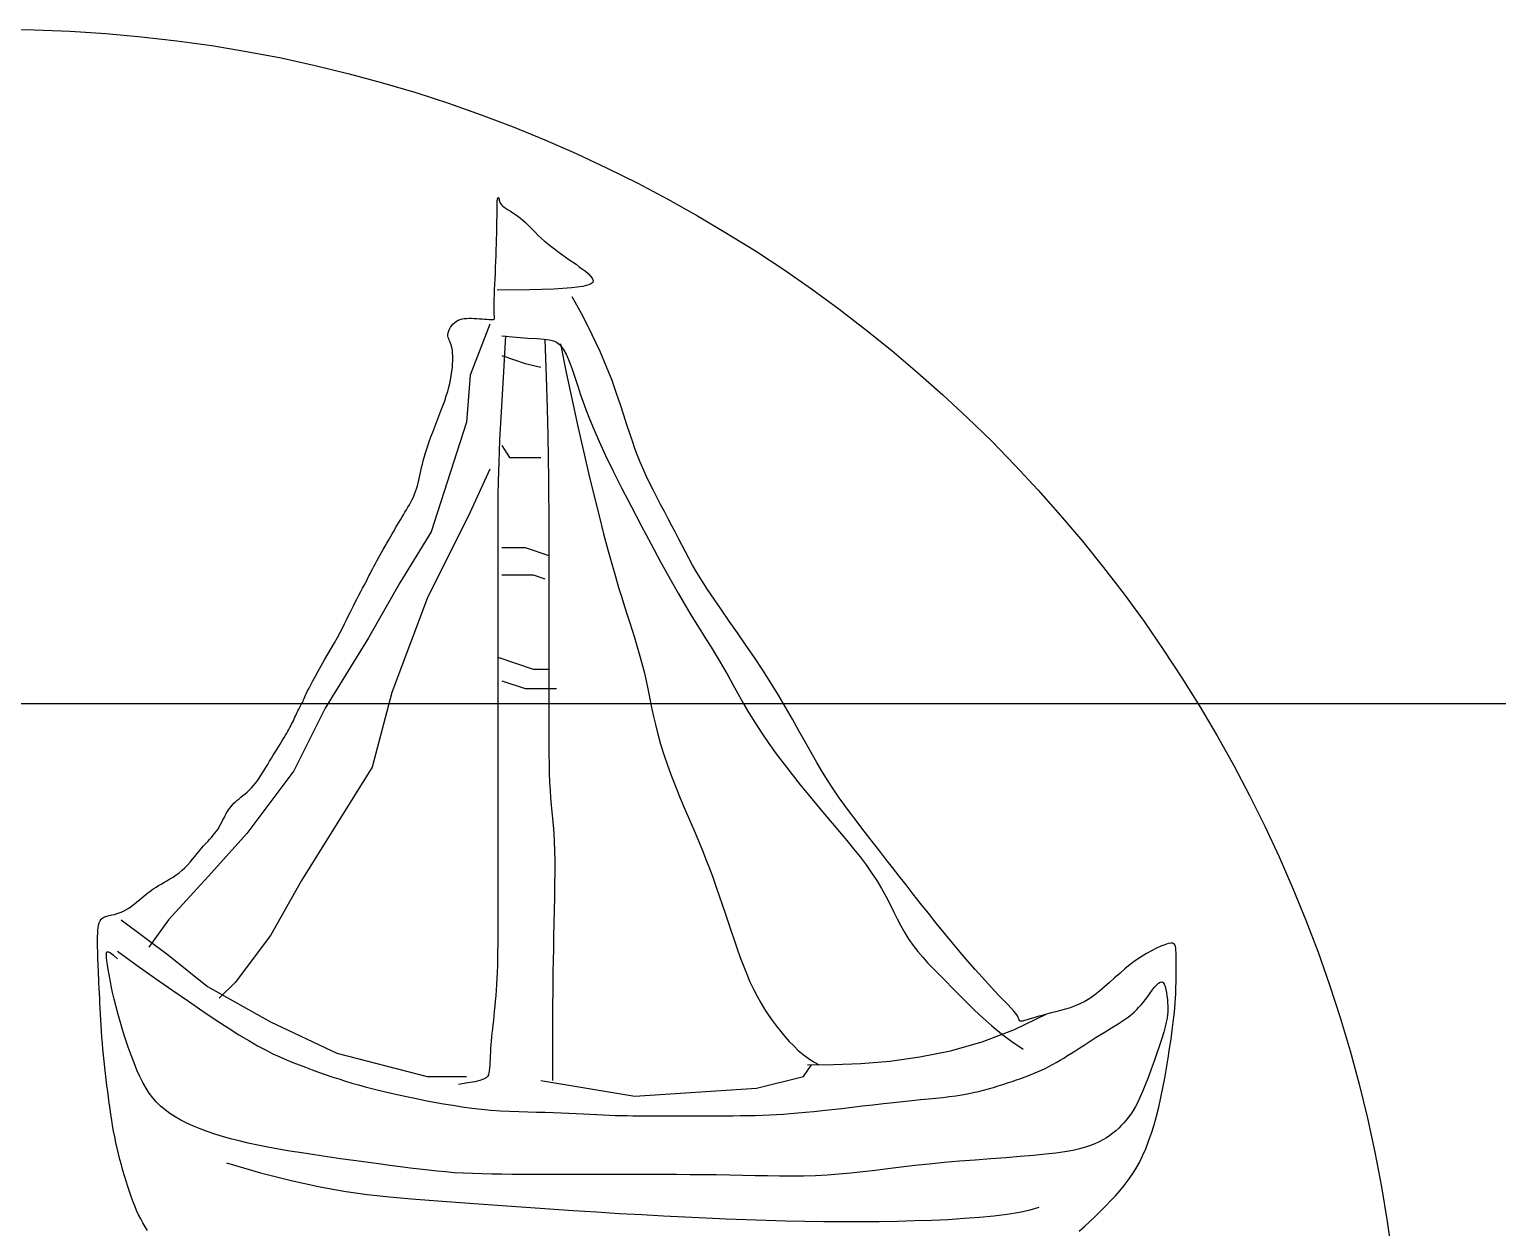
# Model space of a CAD drawing. Extents: x 537 to 6825, y 5093 to 9063.
# Drawn here: x 1852.5 to 1988.9, y 7580.1 to 7691.3 of the extents above; entities that cross this region are included whole.
import ezdxf

# ---------------------------------------------------------------- set-up
doc = ezdxf.new("R2010")
doc.units = 0
doc.header["$LTSCALE"] = 100
doc.header["$MEASUREMENT"] = 0
for name, color, linetype in [('3', 3, 'CONTINUOUS'), ('7', 7, 'CONTINUOUS'), ('TEXT', 3, 'CONTINUOUS')]:
    doc.layers.add(name, color=color, linetype=linetype)

# ---------------------------------------------------------------- blocks, each defined once
blk = doc.blocks.new('铜饰9')
at = {"layer": '3'}
for points in [[(232.59, 313.27), (230.34, 307.43), (229.89, 302.04), (225.84, 289.47), (222.24, 283.63), (218.65, 277.34), (213.7, 269.26), (210.1, 262.07), (204.71, 254.89), (200.66, 250.4), (195.72, 245.01), (193.47, 241.86)], [(234.38, 311.92), (234.09, 307.15), (233.86, 303.22), (233.7, 300.02), (233.6, 297.42), (233.53, 295.33), (233.5, 293.62), (233.49, 292.19), (233.49, 290.93), (233.49, 289.73), (233.49, 288.58), (233.49, 287.48), (233.49, 286.41), (233.49, 285.38), (233.49, 284.37), (233.49, 283.39), (233.49, 282.43), (233.49, 281.48), (233.49, 280.54), (233.49, 279.61), (233.49, 278.67), (233.49, 277.72), (233.49, 276.77), (233.49, 275.79), (233.49, 274.8), (233.49, 273.77), (233.49, 272.74), (233.49, 271.7), (233.49, 270.68), (233.49, 269.69), (233.49, 268.73), (233.49, 267.84), (233.49, 267.01), (233.49, 266.26), (233.49, 265.58), (233.49, 264.93), (233.49, 264.31), (233.49, 263.68), (233.49, 263.02), (233.49, 262.32), (233.49, 261.55), (233.49, 260.69), (233.49, 259.76), (233.49, 258.76), (233.49, 257.72), (233.49, 256.65), (233.49, 255.56), (233.49, 254.47), (233.49, 253.39), (233.49, 252.34), (233.49, 251.31), (233.49, 250.31), (233.49, 249.33), (233.49, 248.37), (233.49, 247.43), (233.49, 246.51), (233.49, 245.61), (233.49, 244.72), (233.48, 243.84), (233.48, 242.98), (233.48, 242.14), (233.47, 241.33), (233.45, 240.53), (233.44, 239.76), (233.41, 239.02), (233.38, 238.3), (233.34, 237.62), (233.3, 236.95), (233.25, 236.32), (233.2, 235.7), (233.15, 235.11), (233.09, 234.55), (233.04, 234.01), (232.98, 233.48), (232.92, 232.98), (232.87, 232.49), (232.82, 232.02), (232.77, 231.57), (232.73, 231.12), (232.69, 230.69), (232.66, 230.26), (232.64, 229.85), (232.62, 229.44), (232.6, 229.05), (232.58, 228.68), (232.56, 228.33), (232.54, 228.01), (232.51, 227.71), (232.47, 227.46), (232.42, 227.24), (232.32, 227.05), (232.15, 226.88), (231.87, 226.73), (231.45, 226.59), (230.85, 226.45), (230.04, 226.31), (228.99, 226.15)], [(233.94, 311.92), (235.61, 311.78), (236.95, 311.68), (238, 311.61), (238.81, 311.55), (239.42, 311.47), (239.88, 311.37), (240.23, 311.21), (240.53, 310.98), (240.8, 310.67), (241.07, 310.29), (241.32, 309.83), (241.56, 309.3), (241.8, 308.73), (242.03, 308.11), (242.25, 307.44), (242.48, 306.75), (242.71, 306.04), (242.95, 305.27), (243.24, 304.44), (243.57, 303.5), (243.99, 302.44), (244.49, 301.22), (245.11, 299.82), (245.85, 298.22), (246.73, 296.41), (247.73, 294.42), (248.81, 292.32), (249.93, 290.19), (251.06, 288.07), (252.16, 286.02), (253.21, 284.12), (254.17, 282.43), (255.01, 280.98), (255.74, 279.76), (256.38, 278.72), (256.95, 277.82), (257.47, 277.01), (257.95, 276.25), (258.42, 275.5), (258.89, 274.72), (259.38, 273.87), (259.89, 272.95), (260.44, 271.97), (261.02, 270.93), (261.63, 269.85), (262.29, 268.73), (263, 267.58), (263.76, 266.41), (264.57, 265.23), (265.43, 264.04), (266.33, 262.85), (267.25, 261.66), (268.18, 260.49), (269.11, 259.34), (270.04, 258.22), (270.96, 257.13), (271.84, 256.09), (272.69, 255.08), (273.51, 254.1), (274.29, 253.15), (275.03, 252.22), (275.72, 251.3), (276.36, 250.4), (276.95, 249.5), (277.49, 248.6), (277.98, 247.71), (278.44, 246.83), (278.87, 245.96), (279.3, 245.12), (279.72, 244.3), (280.16, 243.51), (280.62, 242.76), (281.12, 242.05), (281.65, 241.37), (282.22, 240.71), (282.82, 240.05), (283.46, 239.38), (284.14, 238.7), (284.85, 237.98), (285.61, 237.22), (286.4, 236.41), (287.24, 235.56), (288.14, 234.67), (289.1, 233.76), (290.13, 232.85), (291.24, 231.94), (292.44, 231.05), (293.74, 230.19)], [(238.88, 311.47), (239.03, 307.25), (239.14, 303.62), (239.22, 300.53), (239.27, 297.88), (239.31, 295.6), (239.32, 293.63), (239.33, 291.88), (239.33, 290.29), (239.33, 288.78), (239.33, 287.34), (239.33, 285.95), (239.33, 284.61), (239.33, 283.3), (239.33, 282.01), (239.33, 280.72), (239.33, 279.44), (239.33, 278.14), (239.33, 276.83), (239.33, 275.52), (239.33, 274.2), (239.33, 272.88), (239.33, 271.56), (239.33, 270.26), (239.33, 268.96), (239.33, 267.68), (239.33, 266.42), (239.34, 265.19), (239.35, 264), (239.37, 262.86), (239.39, 261.78), (239.43, 260.77), (239.48, 259.83), (239.54, 258.97), (239.62, 258.16), (239.69, 257.39), (239.77, 256.61), (239.85, 255.8), (239.91, 254.94), (239.97, 254), (240.01, 252.94), (240.02, 251.75), (240.02, 250.45), (240.01, 249.06), (239.99, 247.61), (239.96, 246.12), (239.92, 244.63), (239.89, 243.15), (239.86, 241.71), (239.83, 240.35), (239.81, 239.04), (239.8, 237.8), (239.79, 236.62), (239.78, 235.48), (239.78, 234.4), (239.78, 233.36), (239.78, 232.36), (239.78, 231.4), (239.78, 230.48), (239.78, 229.62), (239.78, 228.83), (239.78, 228.12), (239.78, 227.51), (239.78, 226.99), (239.78, 226.6)], [(240.68, 311.02), (241.35, 307.72), (242.02, 304.56), (242.68, 301.54), (243.32, 298.7), (243.94, 296.03), (244.54, 293.56), (245.1, 291.29), (245.63, 289.24), (246.11, 287.42), (246.56, 285.8), (246.97, 284.36), (247.35, 283.09), (247.7, 281.94), (248.03, 280.91), (248.33, 279.95), (248.62, 279.06), (248.9, 278.21), (249.16, 277.38), (249.41, 276.57), (249.64, 275.76), (249.87, 274.95), (250.09, 274.13), (250.3, 273.28), (250.5, 272.4), (250.69, 271.48), (250.89, 270.52), (251.09, 269.52), (251.31, 268.48), (251.56, 267.4), (251.84, 266.29), (252.15, 265.13), (252.52, 263.94), (252.94, 262.72), (253.4, 261.47), (253.9, 260.21), (254.42, 258.95), (254.95, 257.69), (255.48, 256.45), (256, 255.24), (256.49, 254.06), (256.95, 252.94), (257.38, 251.85), (257.79, 250.8), (258.17, 249.77), (258.53, 248.76), (258.88, 247.76), (259.23, 246.76), (259.56, 245.76), (259.9, 244.74), (260.24, 243.72), (260.58, 242.7), (260.93, 241.69), (261.29, 240.69), (261.65, 239.73), (262.03, 238.79), (262.41, 237.9), (262.81, 237.05), (263.23, 236.25), (263.65, 235.49), (264.09, 234.77), (264.54, 234.09), (264.99, 233.43), (265.46, 232.81), (265.93, 232.21), (266.42, 231.63), (266.91, 231.08), (267.42, 230.55), (267.95, 230.05), (268.5, 229.58), (269.09, 229.15), (269.7, 228.75), (270.36, 228.39)], [(233.94, 309.67), (236.63, 308.78), (238.43, 308.33)], [(233.94, 299.35), (234.83, 298), (238.43, 298)], [(232.59, 296.65), (230.34, 291.71), (225.39, 281.83), (221.35, 271.05), (219.1, 262.52), (211, 249.5), (207.41, 243.21), (203.36, 237.82), (201.56, 236.03)], [(233.94, 287.67), (236.63, 287.67), (239.33, 286.77)], [(233.94, 284.53), (237.53, 284.53), (238.88, 284.08)], [(233.49, 275.1), (237.53, 273.75), (239.33, 273.75)], [(233.94, 272.4), (236.63, 271.5), (240.23, 271.5)], [(190.32, 245.01), (195.72, 240.97), (200.21, 237.37), (207.41, 233.33), (215.05, 229.74), (225.39, 227.04), (228.99, 227.04), (229.89, 227.04)], [(189.87, 241.41), (192.15, 239.79), (194.26, 238.3), (196.22, 236.92), (198.02, 235.67), (199.68, 234.54), (201.19, 233.52), (202.56, 232.62), (203.81, 231.83), (204.93, 231.16), (205.94, 230.58), (206.86, 230.09), (207.71, 229.66), (208.5, 229.3), (209.25, 228.97), (209.98, 228.67), (210.7, 228.39), (211.44, 228.11), (212.19, 227.83), (212.95, 227.56), (213.71, 227.29), (214.48, 227.02), (215.25, 226.77), (216.01, 226.53), (216.77, 226.3), (217.53, 226.08), (218.29, 225.87), (219.05, 225.67), (219.83, 225.48), (220.63, 225.29), (221.45, 225.11), (222.31, 224.92), (223.22, 224.72), (224.17, 224.53), (225.16, 224.32), (226.19, 224.12), (227.25, 223.93), (228.32, 223.75), (229.42, 223.58), (230.51, 223.43), (231.61, 223.3), (232.7, 223.2), (233.79, 223.13), (234.85, 223.07), (235.9, 223.03), (236.93, 223), (237.93, 222.98), (238.91, 222.95), (239.86, 222.93), (240.77, 222.9), (241.64, 222.86), (242.49, 222.82), (243.3, 222.78), (244.09, 222.74), (244.85, 222.7), (245.59, 222.66), (246.3, 222.63), (246.99, 222.6), (247.67, 222.59), (248.33, 222.57), (248.98, 222.56), (249.62, 222.56), (250.26, 222.56), (250.9, 222.55), (251.55, 222.55), (252.2, 222.55), (252.86, 222.55), (253.53, 222.55), (254.22, 222.55), (254.92, 222.55), (255.65, 222.55), (256.39, 222.55), (257.17, 222.55), (257.97, 222.55), (258.79, 222.56), (259.63, 222.56), (260.47, 222.56), (261.32, 222.57), (262.17, 222.59), (263.01, 222.6), (263.84, 222.63), (264.64, 222.66), (265.44, 222.7), (266.24, 222.75), (267.06, 222.81), (267.9, 222.87), (268.79, 222.95), (269.73, 223.05), (270.73, 223.15), (271.81, 223.27), (272.94, 223.4), (274.11, 223.54), (275.31, 223.68), (276.51, 223.82), (277.7, 223.95), (278.85, 224.08), (279.95, 224.2), (280.98, 224.31), (281.95, 224.4), (282.86, 224.49), (283.71, 224.57), (284.52, 224.66), (285.28, 224.75), (286, 224.84), (286.69, 224.95), (287.35, 225.07), (287.99, 225.2), (288.6, 225.34), (289.19, 225.49), (289.77, 225.65), (290.33, 225.81), (290.88, 225.98), (291.41, 226.15), (291.94, 226.31), (292.47, 226.48), (292.98, 226.66), (293.48, 226.83), (293.98, 227.01), (294.46, 227.19), (294.93, 227.38), (295.39, 227.57), (295.83, 227.77), (296.26, 227.98), (296.69, 228.19), (297.11, 228.42), (297.53, 228.66), (297.96, 228.91), (298.39, 229.17), (298.83, 229.44), (299.29, 229.73), (299.76, 230.02), (300.23, 230.33), (300.71, 230.64), (301.18, 230.95), (301.66, 231.25), (302.12, 231.55), (302.58, 231.83), (303.02, 232.11), (303.45, 232.37), (303.86, 232.62), (304.26, 232.86), (304.63, 233.1), (304.99, 233.33), (305.33, 233.56), (305.65, 233.78), (305.95, 234.01), (306.23, 234.23), (306.5, 234.47), (306.76, 234.72), (307.01, 234.98), (307.25, 235.25), (307.5, 235.55), (307.75, 235.88), (308.01, 236.22), (308.26, 236.58), (308.52, 236.93), (308.77, 237.25), (309.01, 237.53), (309.24, 237.74), (309.44, 237.87), (309.62, 237.9), (309.78, 237.81), (309.91, 237.63), (310.02, 237.36), (310.1, 237.04), (310.17, 236.67), (310.22, 236.28), (310.27, 235.88), (310.3, 235.5), (310.32, 235.15), (310.33, 234.82), (310.33, 234.48), (310.3, 234.13), (310.24, 233.73), (310.15, 233.28), (310.02, 232.75), (309.85, 232.13), (309.63, 231.41), (309.37, 230.6), (309.08, 229.73), (308.76, 228.82), (308.43, 227.91), (308.1, 227.02), (307.77, 226.17), (307.45, 225.4), (307.15, 224.72), (306.87, 224.12), (306.6, 223.6), (306.34, 223.14), (306.08, 222.74), (305.82, 222.38), (305.55, 222.04), (305.28, 221.73), (304.99, 221.43), (304.69, 221.13), (304.36, 220.84), (304.02, 220.56), (303.66, 220.29), (303.28, 220.04), (302.87, 219.79), (302.43, 219.56), (301.96, 219.34), (301.45, 219.14), (300.87, 218.95), (300.2, 218.76), (299.43, 218.59), (298.53, 218.43), (297.49, 218.28), (296.28, 218.14), (294.91, 218), (293.38, 217.87), (291.73, 217.74), (290.01, 217.6), (288.23, 217.47), (286.44, 217.33), (284.67, 217.18), (282.95, 217.02), (281.3, 216.84), (279.73, 216.66), (278.22, 216.47), (276.76, 216.29), (275.35, 216.13), (273.97, 215.97), (272.61, 215.84), (271.26, 215.74), (269.91, 215.68), (268.55, 215.64), (267.19, 215.62), (265.81, 215.63), (264.42, 215.65), (263, 215.68), (261.56, 215.71), (260.09, 215.74), (258.58, 215.77), (257.06, 215.79), (255.52, 215.8), (253.99, 215.81), (252.48, 215.81), (250.99, 215.82), (249.56, 215.82), (248.17, 215.82), (246.86, 215.82), (245.6, 215.82), (244.39, 215.82), (243.22, 215.82), (242.07, 215.82), (240.93, 215.82), (239.8, 215.82), (238.66, 215.82), (237.49, 215.82), (236.32, 215.82), (235.14, 215.83), (233.97, 215.84), (232.81, 215.85), (231.68, 215.88), (230.58, 215.92), (229.51, 215.97), (228.5, 216.03), (227.51, 216.11), (226.53, 216.2), (225.54, 216.3), (224.53, 216.42), (223.46, 216.56), (222.34, 216.7), (221.12, 216.87), (219.81, 217.04), (218.41, 217.23), (216.96, 217.43), (215.47, 217.63), (213.97, 217.85), (212.49, 218.07), (211.04, 218.29), (209.65, 218.51), (208.35, 218.74), (207.12, 218.96), (205.96, 219.19), (204.87, 219.43), (203.84, 219.67), (202.86, 219.92), (201.93, 220.18), (201.04, 220.46), (200.18, 220.75), (199.37, 221.05), (198.59, 221.37), (197.85, 221.7), (197.16, 222.06), (196.51, 222.43), (195.9, 222.82), (195.34, 223.23), (194.83, 223.66), (194.36, 224.12), (193.93, 224.61), (193.53, 225.15), (193.16, 225.72), (192.8, 226.35), (192.46, 227.04), (192.12, 227.79), (191.78, 228.61), (191.45, 229.49), (191.12, 230.4), (190.81, 231.34), (190.51, 232.29), (190.22, 233.23), (189.96, 234.16), (189.72, 235.05), (189.51, 235.9), (189.32, 236.69), (189.16, 237.43), (189.03, 238.12), (188.91, 238.75), (188.81, 239.33), (188.73, 239.84), (188.67, 240.29), (188.62, 240.68), (188.61, 240.99), (188.63, 241.21), (188.71, 241.33), (188.86, 241.33), (189.09, 241.21), (189.43, 240.94), (189.87, 240.52)], [(269.01, 228.39), (271.97, 228.42), (275.13, 228.55), (278.44, 228.82), (281.88, 229.29), (285.42, 230.01), (289.05, 231.04), (292.73, 232.43), (296.43, 234.23)], [(238.43, 226.6), (249.22, 224.8), (263.16, 225.7), (268.56, 227.04), (269.46, 228.39)], [(202.39, 217.15), (206.29, 216.02), (209.79, 215.12), (212.95, 214.43), (215.84, 213.92), (218.53, 213.54), (221.09, 213.26), (223.6, 213.04), (226.11, 212.85), (228.69, 212.66), (231.33, 212.47), (234.01, 212.28), (236.72, 212.08), (239.43, 211.89), (242.13, 211.71), (244.81, 211.54), (247.43, 211.37), (249.99, 211.22), (252.49, 211.08), (254.94, 210.95), (257.33, 210.84), (259.68, 210.74), (261.99, 210.66), (264.26, 210.58), (266.49, 210.52), (268.7, 210.48), (270.89, 210.45), (273.04, 210.43), (275.15, 210.43), (277.23, 210.44), (279.27, 210.47), (281.27, 210.53), (283.23, 210.59), (285.13, 210.68), (286.97, 210.8), (288.73, 210.93), (290.38, 211.1), (291.91, 211.29), (293.3, 211.52), (294.53, 211.78), (295.58, 212.08)]]:
    blk.add_lwpolyline(points, dxfattribs=at)
at = {"layer": '7'}
for points in [[(193.31, 209.4), (193.05, 209.82), (192.8, 210.27), (192.55, 210.73), (192.31, 211.21), (192.08, 211.71), (191.86, 212.23), (191.65, 212.76), (191.45, 213.31), (191.25, 213.88), (191.06, 214.46), (190.87, 215.05), (190.68, 215.66), (190.5, 216.28), (190.33, 216.91), (190.16, 217.55), (190, 218.19), (189.84, 218.84), (189.7, 219.49), (189.56, 220.14), (189.44, 220.78), (189.33, 221.42), (189.22, 222.06), (189.12, 222.71), (189.03, 223.35), (188.94, 224.01), (188.85, 224.67), (188.76, 225.34), (188.67, 226.01), (188.59, 226.7), (188.51, 227.4), (188.43, 228.09), (188.35, 228.79), (188.28, 229.49), (188.21, 230.19), (188.15, 230.88), (188.09, 231.56), (188.05, 232.24), (188, 232.91), (187.97, 233.56), (187.93, 234.2), (187.9, 234.83), (187.87, 235.44), (187.84, 236.04), (187.81, 236.62), (187.79, 237.18), (187.76, 237.72), (187.73, 238.23), (187.71, 238.73), (187.69, 239.2), (187.67, 239.64), (187.65, 240.06), (187.64, 240.44), (187.63, 240.81), (187.62, 241.15), (187.62, 241.48), (187.61, 241.81), (187.61, 242.13), (187.61, 242.44), (187.61, 242.77), (187.61, 243.1), (187.62, 243.44), (187.63, 243.77), (187.67, 244.09), (187.72, 244.39), (187.79, 244.67), (187.89, 244.91), (188.03, 245.1), (188.21, 245.25), (188.42, 245.36), (188.66, 245.44), (188.93, 245.51), (189.22, 245.57), (189.53, 245.63), (189.85, 245.72), (190.18, 245.83), (190.51, 245.98), (190.84, 246.16), (191.17, 246.36), (191.49, 246.58), (191.81, 246.82), (192.11, 247.05), (192.4, 247.29), (192.67, 247.51), (192.91, 247.72), (193.15, 247.91), (193.37, 248.09), (193.59, 248.26), (193.82, 248.43), (194.05, 248.59), (194.31, 248.76), (194.58, 248.93), (194.88, 249.1), (195.2, 249.29), (195.54, 249.48), (195.9, 249.69), (196.25, 249.91), (196.61, 250.15), (196.96, 250.41), (197.3, 250.68), (197.62, 250.98), (197.92, 251.29), (198.22, 251.62), (198.49, 251.95), (198.76, 252.28), (199.02, 252.6), (199.27, 252.91), (199.52, 253.21), (199.76, 253.48), (200, 253.74), (200.23, 253.99), (200.45, 254.23), (200.67, 254.46), (200.87, 254.69), (201.06, 254.92), (201.24, 255.16), (201.41, 255.41), (201.56, 255.66), (201.7, 255.92), (201.84, 256.19), (201.97, 256.45), (202.1, 256.7), (202.22, 256.95), (202.35, 257.18), (202.48, 257.41), (202.62, 257.62), (202.76, 257.82), (202.91, 258.01), (203.07, 258.19), (203.24, 258.37), (203.42, 258.54), (203.61, 258.71), (203.82, 258.89), (204.04, 259.06), (204.27, 259.25), (204.51, 259.44), (204.75, 259.65), (205, 259.88), (205.24, 260.12), (205.49, 260.4), (205.73, 260.7), (205.97, 261.02), (206.21, 261.36), (206.44, 261.72), (206.67, 262.09), (206.89, 262.46), (207.11, 262.82), (207.33, 263.19), (207.54, 263.54), (207.75, 263.88), (207.95, 264.21), (208.15, 264.53), (208.34, 264.84), (208.52, 265.13), (208.7, 265.41), (208.86, 265.67), (209.01, 265.92), (209.15, 266.16), (209.29, 266.39), (209.41, 266.61), (209.53, 266.82), (209.65, 267.03), (209.75, 267.23), (209.85, 267.43), (209.95, 267.63), (210.05, 267.83), (210.14, 268.03), (210.23, 268.22), (210.32, 268.42), (210.41, 268.6), (210.5, 268.79), (210.58, 268.96), (210.67, 269.13), (210.75, 269.29), (210.84, 269.45), (210.92, 269.61), (211, 269.76), (211.08, 269.91), (211.16, 270.07), (211.23, 270.22), (211.3, 270.38), (211.38, 270.56), (211.46, 270.75), (211.56, 270.98), (211.69, 271.25), (211.85, 271.57), (212.04, 271.95), (212.28, 272.4), (212.57, 272.92), (212.9, 273.5), (213.25, 274.13), (213.63, 274.79), (214.01, 275.46), (214.39, 276.12), (214.76, 276.77), (215.1, 277.38), (215.4, 277.94), (215.67, 278.45), (215.92, 278.93), (216.14, 279.38), (216.35, 279.8), (216.55, 280.21), (216.75, 280.6), (216.95, 281), (217.15, 281.41), (217.36, 281.82), (217.57, 282.22), (217.78, 282.62), (217.99, 283.02), (218.19, 283.4), (218.38, 283.76), (218.56, 284.1), (218.72, 284.42), (218.88, 284.72), (219.02, 285), (219.17, 285.28), (219.31, 285.56), (219.46, 285.84), (219.61, 286.13), (219.78, 286.43), (219.96, 286.76), (220.15, 287.1), (220.35, 287.46), (220.56, 287.82), (220.77, 288.19), (220.98, 288.55), (221.18, 288.91), (221.39, 289.26), (221.59, 289.6), (221.78, 289.92), (221.96, 290.24), (222.14, 290.54), (222.32, 290.84), (222.5, 291.13), (222.67, 291.42), (222.84, 291.71), (223.01, 292), (223.19, 292.28), (223.35, 292.57), (223.51, 292.87), (223.67, 293.16), (223.81, 293.46), (223.95, 293.77), (224.07, 294.08), (224.18, 294.4), (224.27, 294.73), (224.36, 295.06), (224.44, 295.4), (224.52, 295.75), (224.6, 296.1), (224.67, 296.46), (224.76, 296.83), (224.85, 297.21), (224.95, 297.6), (225.06, 298), (225.18, 298.42), (225.31, 298.86), (225.47, 299.33), (225.64, 299.82), (225.83, 300.35), (226.04, 300.91), (226.27, 301.5), (226.5, 302.1), (226.74, 302.72), (226.97, 303.33), (227.2, 303.93), (227.4, 304.5), (227.59, 305.05), (227.75, 305.56), (227.88, 306.04), (227.99, 306.49), (228.08, 306.9), (228.15, 307.3), (228.2, 307.67), (228.25, 308.03), (228.28, 308.38), (228.3, 308.72), (228.32, 309.05), (228.33, 309.37), (228.33, 309.68), (228.31, 309.96), (228.29, 310.23), (228.25, 310.48), (228.2, 310.71), (228.14, 310.92), (228.07, 311.1), (227.99, 311.27), (227.92, 311.43), (227.86, 311.59), (227.81, 311.74), (227.78, 311.91), (227.78, 312.09), (227.81, 312.28), (227.87, 312.49), (227.96, 312.7), (228.07, 312.91), (228.21, 313.11), (228.37, 313.3), (228.55, 313.47), (228.74, 313.62), (228.95, 313.73), (229.17, 313.82), (229.4, 313.88), (229.65, 313.91), (229.91, 313.93), (230.19, 313.94), (230.47, 313.94), (230.77, 313.92), (231.07, 313.91), (231.38, 313.89), (231.69, 313.87), (231.98, 313.85), (232.25, 313.84), (232.5, 313.82), (232.71, 313.81), (232.87, 313.81), (232.99, 313.81), (233.07, 313.83), (233.11, 313.87), (233.13, 313.94), (233.12, 314.04), (233.1, 314.18), (233.08, 314.37), (233.06, 314.61), (233.06, 314.91), (233.06, 315.27), (233.06, 315.69), (233.08, 316.15), (233.1, 316.66), (233.12, 317.21), (233.15, 317.81), (233.18, 318.44), (233.21, 319.09), (233.24, 319.77), (233.26, 320.46), (233.29, 321.15), (233.31, 321.81), (233.34, 322.45), (233.35, 323.05), (233.37, 323.6), (233.38, 324.08), (233.39, 324.51), (233.4, 324.89), (233.4, 325.22), (233.41, 325.51), (233.41, 325.77), (233.41, 326.01), (233.41, 326.24), (233.41, 326.44), (233.41, 326.64), (233.41, 326.83), (233.41, 327), (233.42, 327.16), (233.43, 327.3), (233.43, 327.43), (233.45, 327.54), (233.46, 327.63), (233.48, 327.7), (233.5, 327.75), (233.52, 327.79), (233.55, 327.8), (233.57, 327.8), (233.58, 327.77), (233.6, 327.73), (233.61, 327.66), (233.63, 327.57), (233.65, 327.47), (233.69, 327.35), (233.74, 327.23), (233.82, 327.09), (233.92, 326.95), (234.06, 326.81), (234.24, 326.67), (234.45, 326.52), (234.68, 326.37), (234.95, 326.21), (235.22, 326.04), (235.51, 325.85), (235.8, 325.65), (236.09, 325.43), (236.37, 325.19), (236.65, 324.93), (236.93, 324.66), (237.22, 324.37), (237.51, 324.07), (237.81, 323.77), (238.13, 323.45), (238.46, 323.14), (238.82, 322.82), (239.19, 322.51), (239.58, 322.2), (239.98, 321.89), (240.39, 321.58), (240.8, 321.28), (241.22, 320.98), (241.64, 320.69), (242.05, 320.41), (242.46, 320.13), (242.84, 319.86), (243.21, 319.59), (243.54, 319.33), (243.84, 319.07), (244.09, 318.81), (244.3, 318.55), (244.43, 318.29), (244.38, 318.04), (244.03, 317.81), (243.25, 317.6), (241.93, 317.43), (239.93, 317.29), (237.13, 317.2), (233.41, 317.17)], [(300.17, 209.32), (300.77, 209.86), (301.37, 210.43), (301.99, 211.01), (302.59, 211.6), (303.19, 212.2), (303.76, 212.79), (304.31, 213.38), (304.83, 213.96), (305.33, 214.56), (305.79, 215.17), (306.24, 215.81), (306.66, 216.48), (307.06, 217.19), (307.43, 217.95), (307.79, 218.77), (308.12, 219.63), (308.44, 220.55), (308.74, 221.51), (309.02, 222.51), (309.28, 223.55), (309.53, 224.63), (309.76, 225.74), (309.98, 226.87), (310.18, 228.01), (310.36, 229.15), (310.53, 230.26), (310.69, 231.34), (310.82, 232.35), (310.94, 233.28), (311.03, 234.12), (311.11, 234.85), (311.16, 235.49), (311.2, 236.04), (311.23, 236.53), (311.24, 236.97), (311.25, 237.38), (311.26, 237.77), (311.26, 238.16), (311.26, 238.56), (311.26, 238.97), (311.26, 239.38), (311.26, 239.78), (311.26, 240.17), (311.26, 240.55), (311.26, 240.9), (311.26, 241.23), (311.25, 241.52), (311.24, 241.77), (311.21, 241.98), (311.14, 242.15), (311.04, 242.26), (310.88, 242.32), (310.65, 242.33), (310.36, 242.28), (309.98, 242.16), (309.53, 241.99), (309.02, 241.76), (308.46, 241.47), (307.87, 241.14), (307.26, 240.76), (306.63, 240.34), (306.01, 239.88), (305.4, 239.39), (304.8, 238.87), (304.21, 238.35), (303.63, 237.82), (303.06, 237.31), (302.49, 236.83), (301.93, 236.39), (301.36, 235.99), (300.8, 235.66), (300.24, 235.38), (299.68, 235.14), (299.13, 234.94), (298.57, 234.77), (298.02, 234.62), (297.48, 234.48), (296.94, 234.34), (296.41, 234.2), (295.9, 234.06), (295.41, 233.91), (294.96, 233.78), (294.54, 233.66), (294.18, 233.55), (293.88, 233.47), (293.65, 233.41), (293.49, 233.39), (293.39, 233.4), (293.32, 233.45), (293.28, 233.53), (293.24, 233.65), (293.17, 233.81), (293.07, 234.01), (292.91, 234.26), (292.68, 234.55), (292.37, 234.9), (291.98, 235.3), (291.53, 235.77), (291, 236.31), (290.4, 236.92), (289.74, 237.63), (289.02, 238.42), (288.23, 239.31), (287.39, 240.28), (286.51, 241.31), (285.61, 242.4), (284.69, 243.51), (283.77, 244.64), (282.86, 245.77), (281.97, 246.88), (281.12, 247.96), (280.3, 249), (279.5, 250.01), (278.74, 251), (278, 251.95), (277.28, 252.88), (276.58, 253.78), (275.9, 254.66), (275.23, 255.52), (274.58, 256.38), (273.93, 257.23), (273.29, 258.1), (272.65, 258.99), (272.01, 259.91), (271.37, 260.89), (270.73, 261.92), (270.08, 263.02), (269.42, 264.19), (268.73, 265.41), (268.02, 266.68), (267.28, 268), (266.5, 269.36), (265.68, 270.76), (264.81, 272.18), (263.89, 273.62), (262.93, 275.06), (261.95, 276.49), (260.98, 277.89), (260.03, 279.25), (259.13, 280.54), (258.29, 281.76), (257.54, 282.88), (256.89, 283.89), (256.32, 284.81), (255.83, 285.66), (255.4, 286.44), (255, 287.19), (254.62, 287.92), (254.25, 288.65), (253.87, 289.39), (253.46, 290.16), (253.04, 290.97), (252.6, 291.79), (252.15, 292.62), (251.72, 293.45), (251.29, 294.28), (250.88, 295.1), (250.5, 295.9), (250.15, 296.68), (249.82, 297.44), (249.52, 298.21), (249.22, 299.01), (248.93, 299.86), (248.62, 300.76), (248.3, 301.74), (247.95, 302.83), (247.56, 304.02), (247.12, 305.34), (246.6, 306.8), (245.97, 308.4), (245.23, 310.15), (244.33, 312.06), (243.28, 314.15), (242.03, 316.41)]]:
    blk.add_lwpolyline(points, dxfattribs=at)
blk.add_circle((176.16, 185.88), 161.17, dxfattribs=at)

msp = doc.modelspace()

# ---------------------------------------------------------------- linework, layer by layer
at = {"layer": 'TEXT'}
msp.add_line((847.94, 7628.74), (6615.12, 7628.74), dxfattribs=at)

# ---------------------------------------------------------------- block references
at = {"layer": '3', "ltscale": 5, "xscale": 0.81, "yscale": 0.81, "zscale": 0.81}
msp.add_blockref('铜饰9', (1706.91, 7410.21), dxfattribs=at)

doc.saveas('drawing.dxf')
